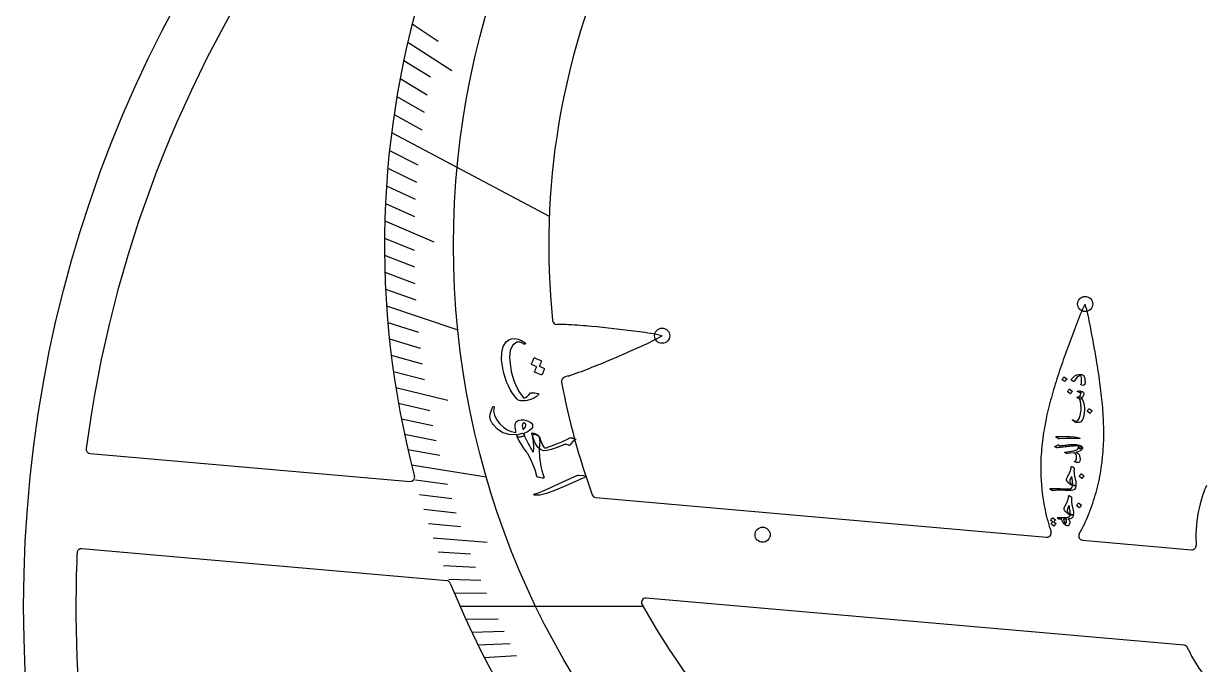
# Model space of a CAD drawing. Header units: millimetres. Extents: x -74 to 74, y -74 to 74.
# Drawn here: x -74.2 to -4.7, y -3.4 to 34.2 of the extents above; entities that cross this region are included whole.
import ezdxf

# ---------------------------------------------------------------- set-up
doc = ezdxf.new("R2010")
doc.units = ezdxf.units.MM
for name, color, linetype in [('CUT_INNER', 6, 'Continuous'), ('CUT_OUTER', 1, 'Continuous'), ('ENGRAVE', 7, 'Continuous'), ('ENGRAVE_FINE', 8, 'Continuous'), ('TEXT', 5, 'Continuous')]:
    doc.layers.add(name, color=color, linetype=linetype)

msp = doc.modelspace()

# ---------------------------------------------------------------- linework, layer by layer
at = {"layer": 'CUT_INNER'}
for points in [[(-42.234, 13.53), (-42.458, 13.459)], [(-70.346, 8.982), (-51.531, 7.335)], [(-51.267, 7.649), (-51.281, 7.7)], [(-40.61, 6.38), (-14.104, 4.061)], [(-11.991, 3.876), (-5.579, 3.315)], [(-49.375, 1.493), (-70.837, 3.37)], [(-6.024, -2.3), (-37.651, 0.467)], [(-5.77, -2.556), (-5.816, -2.451)]]:
    msp.add_lwpolyline(points, dxfattribs=at)
for centre, radius, start, end in [((-0.002, 0.001), 71.175, 118.62682, 172.52283), ((-0.001, 21.217), 53.032, 129.62634, 194.76665), ((-0.001, 21.218), 43.379, 125.39123, 185.8639), ((-1.728, 12.716), 11.302, 153.48144, 160.36407), ((-22.685, 14.546), 11.311, 9.63331, 16.51716), ((-42.904, 16.811), 0.25, 185.80078, 269.25179), ((-42.999, 1.086), 15.476, 86.38486, 89.65988), ((-43.931, -17.38), 33.964, 84.54733, 86.78015), ((-46.286, -42.202), 58.898, 83.26561, 84.56136), ((-50.537, -78.915), 95.856, 82.51361, 83.31569), ((-39.27, 4.877), 11.313, 76.92396, 83.79982), ((77.163, -17.719), 95.856, 159.07611, 159.87819), ((-95.189, 0.219), 85.214, 9.62275, 10.97302), ((-42.358, 25.697), 11.311, 293.07089, 299.95474), ((-73.142, 92.887), 85.214, 293.06025, 294.41052), ((42.442, -5.053), 58.898, 159.82811, 161.12386), ((-50.952, 39.466), 27.362, 288.5775, 291.33857), ((-56.915, 54.747), 43.766, 291.33042, 293.07165), ((18.847, 3.005), 33.964, 161.10983, 163.34265), ((-54.323, 7.139), 43.766, 7.89292, 9.63415), ((-42.382, 13.22), 0.25, 107.62321, 190.72266), ((-0.052, 21.203), 43.326, 190.67948, 199.77556), ((8.165, 6.2), 22.815, 163.33867, 166.63067), ((-38.074, 9.387), 27.362, 5.14, 7.90107), ((-30.261, 10.09), 19.517, 1.30743, 5.14009), ((2.636, 7.515), 17.131, 166.63465, 170.97787), ((-26.086, 10.188), 15.342, 356.46192, 1.29896), ((-0.413, 8.002), 14.043, 170.99084, 176.26072), ((-70.324, 9.231), 0.25, 172.44141, 195.58105), ((-70.324, 9.231), 0.25, 195.58105, 265), ((-23.837, 10.052), 13.088, 350.78617, 356.44463), ((-2.017, 8.112), 12.436, 176.28105, 182.24824), ((-51.509, 7.585), 0.25, 265, 14.94141), ((-22.764, 9.883), 12.002, 344.5452, 350.76481), ((-2.771, 8.084), 11.682, 182.25871, 191.98628), ((2.85, 3.947), 8.194, 157.39802, 165.39194), ((-40.588, 6.629), 0.25, 199.86328, 265), ((-22.34, 9.768), 11.562, 337.94302, 344.53515), ((-4.118, 7.779), 10.301, 191.88181, 199.23686), ((2.323, 4.084), 7.649, 165.38676, 180.62642), ((-21.174, 9.269), 10.295, 330.76214, 338.07981), ((-14.082, 4.31), 0.25, 265, 17.47879), ((-11.969, 4.125), 0.25, 152.52121, 265), ((-5.557, 3.564), 0.25, 265, 2.87903), ((0.737, 4.054), 6.063, 180.50357, 184.51028), ((-28.919, 1.154), 42.236, 177.31431, 178.01169), ((-70.859, 3.121), 0.25, 85, 177.36328), ((-0.006, 0), 71.171, 177.8908, 198.56781), ((-49.397, 1.244), 0.25, 21.97483, 85), ((-0.002, 21.215), 53.029, 202.01499, 239.01743), ((-37.672, 0.218), 0.25, 85, 209.00391), ((-16.056, 12.187), 24.959, 208.97266, 209.662), ((-0.002, 21.216), 43.377, 209.53175, 238.92373), ((-6.045, -2.549), 0.25, 23.20313, 85), ((0, 0), 6.311, 203.89232, 324.82982)]:
    msp.add_arc(centre, radius, start, end, dxfattribs=at)
at = {"layer": 'CUT_OUTER'}
msp.add_circle((0, 0), 74.25, dxfattribs=at)
at = {"layer": 'ENGRAVE'}
for points in [[(-52.617, 27.841), (-43.346, 22.936)], [(-52.913, 17.65), (-48.726, 16.254)], [(-51.438, 8.312), (-47.048, 7.603)], [(-48.603, 0), (-37.837, 0)]]:
    msp.add_lwpolyline(points, dxfattribs=at)
for centre, radius in [((0, 21.217), 48.979), ((-11.841, 17.763), 0.446), ((-36.709, 15.897), 0.446), ((-30.803, 4.199), 0.446)]:
    msp.add_circle(centre, radius, dxfattribs=at)
at = {"layer": 'ENGRAVE_FINE'}
for points in [[(-51.411, 34.232), (-49.874, 33.209)], [(-51.671, 33.158), (-49.073, 31.491)], [(-51.907, 32.087), (-50.331, 31.114)], [(-52.119, 31.02), (-50.525, 30.071)], [(-52.308, 29.956), (-50.696, 29.033)], [(-52.474, 28.896), (-50.845, 27.999)], [(-52.739, 26.792), (-51.077, 25.948)], [(-52.839, 25.748), (-51.161, 24.931)], [(-52.917, 24.711), (-51.224, 23.92)], [(-52.975, 23.68), (-51.267, 22.916)], [(-53.013, 22.656), (-50.136, 21.426)], [(-53.031, 21.639), (-51.294, 20.93)], [(-53.029, 20.63), (-51.279, 19.949)], [(-53.009, 19.628), (-51.246, 18.976)], [(-52.97, 18.635), (-51.195, 18.011)], [(-52.838, 16.674), (-51.04, 16.107)], [(-52.745, 15.707), (-50.937, 15.168)], [(-52.637, 14.748), (-50.818, 14.239)], [(-52.511, 13.8), (-50.684, 13.319)], [(-52.37, 12.861), (-49.302, 12.107)], [(-52.213, 11.931), (-50.368, 11.509)], [(-52.041, 11.011), (-50.188, 10.619)], [(-51.855, 10.101), (-49.994, 9.739)], [(-51.654, 9.202), (-49.787, 8.869)], [(-51.21, 7.433), (-49.332, 7.161)], [(-50.968, 6.565), (-49.085, 6.322)], [(-50.714, 5.707), (-48.826, 5.494)], [(-50.447, 4.859), (-48.555, 4.677)], [(-50.168, 4.022), (-47.003, 3.769)], [(-49.877, 3.196), (-47.98, 3.075)], [(-49.575, 2.381), (-47.675, 2.29)], [(-49.261, 1.577), (-47.361, 1.516)], [(-48.938, 0.783), (-47.036, 0.752)], [(-48.259, -0.772), (-46.357, -0.742)], [(-47.905, -1.533), (-46.004, -1.472)], [(-47.541, -2.283), (-45.642, -2.192)], [(-47.169, -3.023), (-45.271, -2.901)]]:
    msp.add_lwpolyline(points, dxfattribs=at)
at = {"layer": 'TEXT'}
for points in [[(-44.005, 12.418), (-44.038, 12.38), (-44.075, 12.344), (-44.116, 12.309), (-44.162, 12.276), (-44.213, 12.245), (-44.267, 12.216), (-44.325, 12.188), (-44.387, 12.162), (-44.514, 12.12), (-44.641, 12.089), (-44.771, 12.072), (-44.901, 12.067), (-45.021, 12.076), (-45.12, 12.099), (-45.2, 12.136), (-45.259, 12.187), (-45.397, 12.358), (-45.525, 12.544), (-45.644, 12.744), (-45.753, 12.959), (-45.852, 13.189), (-45.939, 13.433), (-46.015, 13.692), (-46.079, 13.965), (-46.153, 14.484), (-46.142, 14.92), (-46.049, 15.271), (-45.876, 15.535), (-45.728, 15.652), (-45.562, 15.718), (-45.378, 15.733), (-45.175, 15.697), (-45.131, 15.682), (-45.085, 15.664), (-45.038, 15.643), (-44.989, 15.619), (-44.94, 15.592), (-44.889, 15.563), (-44.836, 15.53), (-44.783, 15.494), (-44.767, 15.482), (-44.757, 15.468), (-44.752, 15.454), (-44.752, 15.438), (-44.755, 15.427), (-44.761, 15.417), (-44.771, 15.408), (-44.785, 15.401), (-44.798, 15.396), (-44.812, 15.396), (-44.825, 15.4), (-44.838, 15.408), (-44.89, 15.441), (-44.943, 15.47), (-44.998, 15.495), (-45.054, 15.515), (-45.106, 15.528), (-45.156, 15.532), (-45.203, 15.527), (-45.247, 15.514), (-45.49, 15.336), (-45.638, 15.039), (-45.687, 14.622), (-45.635, 14.087), (-45.578, 13.798), (-45.508, 13.525), (-45.425, 13.268), (-45.331, 13.028), (-45.225, 12.805), (-45.108, 12.597), (-44.979, 12.406), (-44.84, 12.232), (-44.749, 12.27), (-44.653, 12.334), (-44.551, 12.423), (-44.443, 12.538), (-44.431, 12.543), (-44.409, 12.547), (-44.376, 12.549), (-44.331, 12.55), (-44.327, 12.549), (-44.322, 12.549), (-44.319, 12.548), (-44.317, 12.549), (-44.255, 12.545), (-44.186, 12.537), (-44.108, 12.523), (-44.022, 12.503), (-43.995, 12.493), (-43.983, 12.475), (-43.986, 12.45), (-44.005, 12.418)], [(-43.661, 13.989), (-43.654, 13.984), (-43.649, 13.977), (-43.646, 13.967), (-43.646, 13.955), (-43.655, 13.908), (-43.667, 13.862), (-43.68, 13.818), (-43.696, 13.774), (-43.713, 13.732), (-43.733, 13.689), (-43.756, 13.647), (-43.78, 13.606), (-43.789, 13.597), (-43.798, 13.592), (-43.809, 13.591), (-43.821, 13.594), (-44.208, 13.75), (-44.214, 13.755), (-44.215, 13.764), (-44.212, 13.776), (-44.206, 13.792), (-44.199, 13.803), (-44.19, 13.821), (-44.179, 13.846), (-44.165, 13.877), (-44.15, 13.916), (-44.131, 13.962), (-44.11, 14.015), (-44.087, 14.075), (-44.386, 14.204), (-44.396, 14.21), (-44.399, 14.22), (-44.397, 14.233), (-44.389, 14.25), (-44.382, 14.264), (-44.371, 14.286), (-44.357, 14.316), (-44.339, 14.355), (-44.318, 14.402), (-44.293, 14.458), (-44.266, 14.523), (-44.234, 14.597), (-44.228, 14.605), (-44.222, 14.61), (-44.215, 14.61), (-44.207, 14.606), (-43.837, 14.437), (-43.83, 14.432), (-43.825, 14.425), (-43.822, 14.415), (-43.822, 14.403), (-43.828, 14.363), (-43.837, 14.325), (-43.848, 14.287), (-43.861, 14.25), (-43.877, 14.213), (-43.893, 14.178), (-43.911, 14.143), (-43.931, 14.11)], [(-13.182, 13.313), (-13.185, 13.316), (-13.186, 13.32), (-13.186, 13.325), (-13.185, 13.33), (-13.165, 13.369), (-13.142, 13.405), (-13.116, 13.438), (-13.086, 13.469), (-13.081, 13.472), (-13.077, 13.473), (-13.073, 13.472), (-13.069, 13.47), (-12.921, 13.359), (-12.918, 13.355), (-12.917, 13.351), (-12.919, 13.345), (-12.925, 13.339), (-12.93, 13.333), (-12.936, 13.325), (-12.946, 13.313), (-12.957, 13.298), (-12.972, 13.28), (-12.988, 13.258), (-13.007, 13.232), (-13.028, 13.203), (-13.031, 13.199), (-13.035, 13.197), (-13.038, 13.197), (-13.041, 13.2)], [(-12.521, 13.216), (-12.544, 13.226), (-12.566, 13.236), (-12.585, 13.246), (-12.601, 13.255), (-12.615, 13.264), (-12.627, 13.273), (-12.637, 13.28), (-12.645, 13.287), (-12.652, 13.298), (-12.655, 13.309), (-12.652, 13.322), (-12.645, 13.335), (-12.553, 13.45), (-12.45, 13.535), (-12.336, 13.592), (-12.211, 13.619), (-12.176, 13.621), (-12.142, 13.621), (-12.109, 13.62), (-12.077, 13.617), (-12.046, 13.613), (-12.016, 13.606), (-11.988, 13.597), (-11.961, 13.586), (-11.947, 13.578), (-11.935, 13.567), (-11.924, 13.554), (-11.915, 13.539), (-11.896, 13.488), (-11.879, 13.435), (-11.867, 13.381), (-11.857, 13.326), (-11.851, 13.27), (-11.848, 13.213), (-11.848, 13.156), (-11.85, 13.097), (-11.868, 13.029), (-11.911, 12.991), (-11.978, 12.981), (-12.07, 13.001), (-12.08, 13.005), (-12.088, 13.011), (-12.093, 13.019), (-12.095, 13.027), (-12.094, 13.035), (-12.09, 13.042), (-12.085, 13.05), (-12.078, 13.057), (-12.062, 13.081), (-12.052, 13.114), (-12.046, 13.158), (-12.046, 13.21), (-12.053, 13.325), (-12.063, 13.418), (-12.077, 13.492), (-12.095, 13.544), (-12.098, 13.547), (-12.103, 13.549), (-12.111, 13.55), (-12.12, 13.55), (-12.22, 13.524), (-12.312, 13.464), (-12.396, 13.37), (-12.47, 13.243), (-12.481, 13.226), (-12.493, 13.216), (-12.506, 13.213), (-12.521, 13.216)], [(-12.863, 12.599), (-12.865, 12.602), (-12.867, 12.605), (-12.867, 12.61), (-12.866, 12.616), (-12.846, 12.654), (-12.823, 12.69), (-12.796, 12.723), (-12.766, 12.754), (-12.762, 12.757), (-12.758, 12.758), (-12.754, 12.757), (-12.75, 12.755), (-12.602, 12.644), (-12.598, 12.64), (-12.598, 12.636), (-12.6, 12.63), (-12.606, 12.624), (-12.61, 12.618), (-12.617, 12.61), (-12.627, 12.598), (-12.638, 12.583), (-12.652, 12.565), (-12.669, 12.543), (-12.688, 12.517), (-12.709, 12.488), (-12.712, 12.484), (-12.716, 12.482), (-12.719, 12.482), (-12.722, 12.485)], [(-12.049, 12.204), (-12.072, 12.183), (-12.1, 12.174), (-12.132, 12.176), (-12.168, 12.189), (-12.2, 12.214), (-12.219, 12.236), (-12.225, 12.255), (-12.217, 12.27), (-12.159, 12.343), (-12.117, 12.417), (-12.089, 12.493), (-12.077, 12.569), (-12.077, 12.572), (-12.079, 12.574), (-12.081, 12.576), (-12.085, 12.576), (-12.092, 12.575), (-12.102, 12.57), (-12.117, 12.562), (-12.135, 12.55), (-12.14, 12.547), (-12.146, 12.546), (-12.151, 12.546), (-12.156, 12.547), (-12.293, 12.609), (-12.299, 12.612), (-12.302, 12.615), (-12.304, 12.619), (-12.305, 12.623), (-12.304, 12.626), (-12.302, 12.63), (-12.298, 12.632), (-12.293, 12.634), (-12.246, 12.645), (-12.199, 12.651), (-12.153, 12.65), (-12.108, 12.643), (-12.052, 12.628), (-12.008, 12.61), (-11.974, 12.59), (-11.951, 12.567), (-11.938, 12.55), (-11.93, 12.534), (-11.924, 12.52), (-11.923, 12.508), (-11.927, 12.439), (-11.95, 12.365), (-11.99, 12.287), (-12.049, 12.204)], [(-12.208, 12.28), (-12.207, 12.282), (-12.206, 12.284), (-12.205, 12.285), (-12.203, 12.287), (-12.202, 12.288), (-12.201, 12.29), (-12.199, 12.292), (-12.197, 12.293), (-12.176, 12.308), (-12.147, 12.313), (-12.111, 12.306), (-12.068, 12.289), (-12.043, 12.274), (-12.027, 12.259), (-12.021, 12.246), (-12.026, 12.233), (-12.029, 12.226), (-12.031, 12.221), (-12.031, 12.216), (-12.029, 12.213), (-11.952, 12.036), (-11.904, 11.828), (-11.887, 11.59), (-11.9, 11.321), (-11.937, 11.107), (-12.001, 10.947), (-12.091, 10.844), (-12.207, 10.796), (-12.261, 10.792), (-12.313, 10.795), (-12.365, 10.804), (-12.417, 10.821), (-12.462, 10.841), (-12.503, 10.865), (-12.539, 10.893), (-12.572, 10.924), (-12.576, 10.929), (-12.578, 10.935), (-12.579, 10.941), (-12.578, 10.947), (-12.575, 10.953), (-12.571, 10.957), (-12.567, 10.96), (-12.562, 10.962), (-12.557, 10.963), (-12.552, 10.962), (-12.545, 10.959), (-12.538, 10.954), (-12.497, 10.92), (-12.456, 10.897), (-12.415, 10.884), (-12.374, 10.881), (-12.268, 10.921), (-12.185, 11.029), (-12.125, 11.204), (-12.088, 11.446), (-12.083, 11.513), (-12.081, 11.58), (-12.08, 11.647), (-12.081, 11.714), (-12.085, 11.781), (-12.091, 11.847), (-12.098, 11.912), (-12.108, 11.977), (-12.12, 12.04), (-12.133, 12.091), (-12.148, 12.132), (-12.162, 12.162), (-12.171, 12.174), (-12.181, 12.184), (-12.194, 12.195), (-12.209, 12.204), (-12.225, 12.213), (-12.243, 12.223), (-12.263, 12.232), (-12.284, 12.241), (-12.291, 12.244), (-12.296, 12.249), (-12.3, 12.256), (-12.303, 12.263), (-12.304, 12.272), (-12.303, 12.279), (-12.3, 12.286), (-12.294, 12.292), (-12.287, 12.296), (-12.278, 12.299), (-12.268, 12.299), (-12.257, 12.297)], [(-45.313, 10.068), (-45.714, 10.085), (-46.071, 10.194), (-46.385, 10.395), (-46.655, 10.688), (-46.685, 10.731), (-46.713, 10.774), (-46.739, 10.817), (-46.762, 10.859), (-46.783, 10.902), (-46.802, 10.943), (-46.817, 10.985), (-46.83, 11.025), (-46.838, 11.131), (-46.816, 11.278), (-46.764, 11.466), (-46.68, 11.695), (-46.666, 11.72), (-46.651, 11.736), (-46.635, 11.744), (-46.618, 11.742), (-46.603, 11.733), (-46.594, 11.72), (-46.592, 11.701), (-46.595, 11.677), (-46.617, 11.454), (-46.567, 11.218), (-46.444, 10.971), (-46.249, 10.715), (-46.043, 10.518), (-45.82, 10.369), (-45.579, 10.268), (-45.32, 10.213), (-45.312, 10.216), (-45.306, 10.22), (-45.303, 10.226), (-45.301, 10.233), (-45.33, 10.394), (-45.344, 10.534), (-45.343, 10.652), (-45.327, 10.749), (-45.286, 10.83), (-45.218, 10.891), (-45.123, 10.931), (-45, 10.951), (-44.983, 10.952), (-44.966, 10.952), (-44.948, 10.952), (-44.931, 10.952), (-44.912, 10.951), (-44.892, 10.95), (-44.872, 10.948), (-44.85, 10.946), (-44.708, 10.922), (-44.585, 10.882), (-44.482, 10.826), (-44.398, 10.754), (-44.342, 10.673), (-44.323, 10.591), (-44.341, 10.508), (-44.396, 10.423), (-44.48, 10.341), (-44.584, 10.268), (-44.706, 10.205), (-44.849, 10.153), (-44.846, 10.144), (-44.844, 10.135), (-44.841, 10.127), (-44.838, 10.119), (-44.835, 10.111), (-44.832, 10.103), (-44.83, 10.095), (-44.827, 10.085), (-44.826, 10.053), (-44.84, 10.024), (-44.868, 9.999), (-44.911, 9.977), (-44.96, 9.96), (-45.011, 9.948), (-45.063, 9.942), (-45.118, 9.94), (-45.167, 9.943), (-45.204, 9.951), (-45.228, 9.965), (-45.24, 9.983), (-45.261, 10.071), (-45.27, 10.069), (-45.281, 10.068), (-45.296, 10.068), (-45.313, 10.068)], [(-11.704, 11.45), (-11.706, 11.452), (-11.708, 11.456), (-11.708, 11.461), (-11.707, 11.466), (-11.687, 11.505), (-11.664, 11.541), (-11.637, 11.574), (-11.607, 11.605), (-11.603, 11.608), (-11.599, 11.609), (-11.595, 11.608), (-11.591, 11.606), (-11.443, 11.495), (-11.439, 11.491), (-11.439, 11.486), (-11.441, 11.481), (-11.447, 11.475), (-11.451, 11.469), (-11.458, 11.461), (-11.467, 11.449), (-11.479, 11.434), (-11.493, 11.416), (-11.51, 11.394), (-11.528, 11.368), (-11.55, 11.338), (-11.553, 11.335), (-11.556, 11.333), (-11.56, 11.333), (-11.562, 11.335)], [(-44.859, 10.412), (-44.787, 10.48), (-44.741, 10.547), (-44.72, 10.612), (-44.725, 10.676), (-44.743, 10.711), (-44.766, 10.74), (-44.794, 10.764), (-44.827, 10.783), (-44.843, 10.787), (-44.858, 10.785), (-44.874, 10.775), (-44.888, 10.759), (-44.919, 10.702), (-44.931, 10.627), (-44.924, 10.534), (-44.9, 10.422), (-44.895, 10.411), (-44.886, 10.406), (-44.874, 10.406), (-44.859, 10.412)], [(-43.914, 9.518), (-43.927, 9.4), (-43.934, 9.277), (-43.937, 9.152), (-43.934, 9.022), (-43.927, 8.889), (-43.916, 8.754), (-43.901, 8.616), (-43.881, 8.475), (-43.836, 8.205), (-43.783, 7.97), (-43.725, 7.768), (-43.661, 7.6), (-43.656, 7.582), (-43.656, 7.566), (-43.661, 7.551), (-43.672, 7.538), (-43.686, 7.529), (-43.702, 7.523), (-43.72, 7.521), (-43.74, 7.522), (-44.018, 7.583), (-44.041, 7.59), (-44.059, 7.604), (-44.071, 7.623), (-44.077, 7.648), (-44.18, 8.01), (-44.304, 8.349), (-44.449, 8.665), (-44.615, 8.96), (-44.624, 8.977), (-44.642, 9.004), (-44.668, 9.043), (-44.702, 9.093), (-44.744, 9.155), (-44.795, 9.228), (-44.853, 9.312), (-44.919, 9.408), (-45.044, 9.595), (-45.139, 9.755), (-45.205, 9.886), (-45.241, 9.988), (-45.238, 10.017), (-45.215, 10.048), (-45.172, 10.082), (-45.109, 10.118), (-45.003, 10.156), (-44.921, 10.163), (-44.864, 10.139), (-44.832, 10.084), (-44.8, 9.996), (-44.745, 9.874), (-44.666, 9.717), (-44.564, 9.526), (-44.511, 9.43), (-44.465, 9.346), (-44.425, 9.274), (-44.391, 9.214), (-44.364, 9.167), (-44.344, 9.132), (-44.331, 9.109), (-44.324, 9.099), (-44.32, 9.095), (-44.318, 9.092), (-44.315, 9.089), (-44.313, 9.087), (-44.312, 9.085), (-44.31, 9.083), (-44.309, 9.081), (-44.308, 9.079), (-44.298, 9.067), (-44.29, 9.063), (-44.284, 9.068), (-44.28, 9.082), (-44.27, 9.139), (-44.263, 9.199), (-44.259, 9.261), (-44.257, 9.326), (-44.257, 9.392), (-44.26, 9.462), (-44.265, 9.533), (-44.271, 9.607), (-44.279, 9.68), (-44.288, 9.751), (-44.299, 9.82), (-44.31, 9.889), (-44.324, 9.956), (-44.339, 10.02), (-44.355, 10.081), (-44.374, 10.14), (-44.376, 10.156), (-44.373, 10.168), (-44.364, 10.176), (-44.35, 10.18), (-44.324, 10.178), (-44.297, 10.175), (-44.271, 10.17), (-44.245, 10.163), (-44.218, 10.155), (-44.191, 10.145), (-44.163, 10.135), (-44.134, 10.124), (-44.078, 10.097), (-44.032, 10.068), (-43.997, 10.036), (-43.973, 10.002), (-43.935, 9.909), (-43.913, 9.797), (-43.906, 9.667), (-43.914, 9.518)], [(-43.511, 9.316), (-43.385, 9.361), (-43.252, 9.41), (-43.112, 9.463), (-42.967, 9.519), (-42.814, 9.58), (-42.655, 9.645), (-42.488, 9.714), (-42.313, 9.788), (-42.142, 9.889), (-42.118, 9.896), (-42.095, 9.9), (-42.071, 9.9), (-42.048, 9.896), (-42.035, 9.894), (-42.019, 9.889), (-41.999, 9.884), (-41.975, 9.877), (-41.946, 9.869), (-41.913, 9.86), (-41.876, 9.85), (-41.834, 9.839), (-41.82, 9.835), (-41.809, 9.829), (-41.801, 9.82), (-41.796, 9.808), (-41.796, 9.798), (-41.8, 9.787), (-41.81, 9.778), (-41.824, 9.768), (-41.905, 9.715), (-41.979, 9.65), (-42.048, 9.574), (-42.11, 9.487), (-42.128, 9.464), (-42.148, 9.451), (-42.172, 9.449), (-42.199, 9.457), (-42.354, 9.512), (-42.372, 9.514), (-42.395, 9.513), (-42.421, 9.508), (-42.452, 9.498), (-42.88, 9.328), (-43.228, 9.211), (-43.498, 9.147), (-43.69, 9.138), (-43.865, 9.2), (-44.024, 9.347), (-44.168, 9.581), (-44.294, 9.9), (-44.318, 10.025), (-44.295, 10.095), (-44.224, 10.111), (-44.107, 10.073), (-44.09, 10.065), (-44.074, 10.058), (-44.059, 10.05), (-44.044, 10.043), (-44.029, 10.037), (-44.014, 10.03), (-44, 10.024), (-43.986, 10.017), (-43.959, 10), (-43.937, 9.977), (-43.919, 9.948), (-43.907, 9.913), (-43.86, 9.754), (-43.812, 9.615), (-43.763, 9.497), (-43.713, 9.4), (-43.675, 9.348), (-43.629, 9.316), (-43.574, 9.306), (-43.511, 9.316)], [(-13.532, 9.91), (-13.568, 9.933), (-13.58, 9.95), (-13.568, 9.961), (-13.531, 9.966), (-13.023, 9.969), (-12.71, 9.97), (-12.463, 9.955), (-12.279, 9.923), (-12.159, 9.875), (-12.15, 9.867), (-12.145, 9.861), (-12.145, 9.855), (-12.149, 9.851), (-12.155, 9.848), (-12.163, 9.846), (-12.173, 9.845), (-12.185, 9.846), (-12.274, 9.854), (-12.369, 9.858), (-12.47, 9.858), (-12.576, 9.855), (-12.604, 9.855), (-12.679, 9.854), (-12.801, 9.851), (-12.971, 9.846), (-13.348, 9.834), (-13.368, 9.834), (-13.386, 9.837), (-13.402, 9.841), (-13.417, 9.848)], [(-13.6, 9.351), (-13.609, 9.356), (-13.616, 9.362), (-13.619, 9.368), (-13.62, 9.376), (-13.618, 9.383), (-13.614, 9.389), (-13.608, 9.393), (-13.6, 9.397), (-13.556, 9.412), (-13.517, 9.43), (-13.483, 9.453), (-13.453, 9.48), (-13.441, 9.488), (-13.427, 9.491), (-13.413, 9.488), (-13.397, 9.479), (-13.39, 9.473), (-13.382, 9.467), (-13.374, 9.461), (-13.366, 9.454), (-13.359, 9.448), (-13.351, 9.442), (-13.343, 9.436), (-13.335, 9.43), (-13.315, 9.429), (-13.259, 9.434), (-13.166, 9.444), (-13.036, 9.46), (-12.965, 9.469), (-12.898, 9.476), (-12.835, 9.483), (-12.777, 9.489), (-12.723, 9.494), (-12.674, 9.498), (-12.63, 9.5), (-12.59, 9.502), (-12.553, 9.502), (-12.516, 9.502), (-12.478, 9.501), (-12.441, 9.499), (-12.404, 9.496), (-12.366, 9.493), (-12.329, 9.489), (-12.291, 9.484), (-12.165, 9.459), (-12.074, 9.422), (-12.018, 9.374), (-11.997, 9.315), (-11.998, 9.287), (-12.008, 9.265), (-12.026, 9.25), (-12.053, 9.241), (-12.083, 9.238), (-12.114, 9.24), (-12.144, 9.247), (-12.174, 9.26), (-12.201, 9.275), (-12.219, 9.292), (-12.228, 9.309), (-12.228, 9.327), (-12.226, 9.341), (-12.224, 9.353), (-12.222, 9.364), (-12.221, 9.373), (-12.22, 9.381), (-12.22, 9.388), (-12.22, 9.394), (-12.222, 9.399), (-12.251, 9.411), (-12.298, 9.418), (-12.361, 9.421), (-12.44, 9.418), (-12.487, 9.415), (-12.541, 9.411), (-12.603, 9.405), (-12.671, 9.399), (-12.746, 9.391), (-12.829, 9.383), (-12.918, 9.373), (-13.015, 9.363), (-13.11, 9.352), (-13.194, 9.343), (-13.265, 9.335), (-13.326, 9.328), (-13.374, 9.322), (-13.412, 9.317), (-13.437, 9.313), (-13.451, 9.312), (-13.47, 9.31), (-13.489, 9.312), (-13.51, 9.317), (-13.531, 9.325), (-13.542, 9.33), (-13.552, 9.334), (-13.561, 9.338), (-13.57, 9.342), (-13.578, 9.345), (-13.586, 9.347), (-13.593, 9.35), (-13.6, 9.351)], [(-11.995, 9.313), (-12.001, 9.271), (-12.011, 9.236), (-12.026, 9.206), (-12.046, 9.182), (-12.101, 9.14), (-12.175, 9.102), (-12.268, 9.068), (-12.38, 9.039), (-12.313, 9.007), (-12.261, 8.976), (-12.223, 8.946), (-12.199, 8.918), (-12.164, 8.834), (-12.144, 8.739), (-12.141, 8.632), (-12.154, 8.515), (-12.165, 8.483), (-12.185, 8.459), (-12.214, 8.444), (-12.252, 8.437), (-12.296, 8.438), (-12.343, 8.446), (-12.392, 8.462), (-12.445, 8.485), (-12.452, 8.489), (-12.457, 8.494), (-12.46, 8.5), (-12.461, 8.507), (-12.46, 8.515), (-12.457, 8.522), (-12.451, 8.527), (-12.443, 8.53), (-12.394, 8.558), (-12.36, 8.602), (-12.342, 8.664), (-12.339, 8.743), (-12.355, 8.854), (-12.386, 8.938), (-12.433, 8.994), (-12.495, 9.022), (-12.906, 8.973), (-12.925, 8.972), (-12.942, 8.973), (-12.956, 8.977), (-12.968, 8.983), (-13.026, 9.023), (-13.034, 9.029), (-13.04, 9.034), (-13.043, 9.039), (-13.043, 9.043), (-13.04, 9.049), (-13.032, 9.053), (-13.02, 9.057), (-13.005, 9.059), (-12.9, 9.07), (-12.803, 9.082), (-12.714, 9.095), (-12.634, 9.108), (-12.562, 9.122), (-12.498, 9.136), (-12.442, 9.149), (-12.394, 9.163), (-12.331, 9.191), (-12.283, 9.227), (-12.248, 9.274), (-12.228, 9.329), (-12.221, 9.345), (-12.208, 9.356), (-12.188, 9.364), (-12.162, 9.369), (-12.148, 9.37), (-12.135, 9.37), (-12.121, 9.369), (-12.107, 9.368), (-12.093, 9.367), (-12.079, 9.364), (-12.065, 9.36), (-12.051, 9.355), (-12.026, 9.344), (-12.008, 9.334), (-11.998, 9.323), (-11.995, 9.313)], [(-41.32, 7.67), (-41.225, 7.657), (-41.185, 7.634), (-41.202, 7.601), (-41.274, 7.559), (-42.327, 7.1), (-42.973, 6.818), (-43.501, 6.626), (-43.91, 6.527), (-44.202, 6.52), (-44.228, 6.528), (-44.244, 6.537), (-44.25, 6.548), (-44.245, 6.561), (-44.234, 6.573), (-44.219, 6.585), (-44.2, 6.595), (-44.175, 6.604), (-43.983, 6.668), (-43.782, 6.744), (-43.573, 6.833), (-43.355, 6.934), (-43.297, 6.96), (-43.143, 7.03), (-42.891, 7.145), (-42.542, 7.303), (-41.769, 7.66), (-41.727, 7.676), (-41.687, 7.687), (-41.649, 7.692), (-41.612, 7.692)], [(-12.798, 7.746), (-12.787, 7.766), (-12.776, 7.788), (-12.765, 7.811), (-12.754, 7.835), (-12.743, 7.861), (-12.732, 7.888), (-12.721, 7.916), (-12.71, 7.946), (-12.7, 7.976), (-12.691, 8.006), (-12.683, 8.036), (-12.675, 8.065), (-12.669, 8.094), (-12.664, 8.124), (-12.66, 8.153), (-12.658, 8.182), (-12.657, 8.191), (-12.655, 8.198), (-12.651, 8.204), (-12.647, 8.21), (-12.642, 8.213), (-12.636, 8.215), (-12.627, 8.213), (-12.618, 8.209), (-12.6, 8.199), (-12.583, 8.189), (-12.568, 8.18), (-12.553, 8.172), (-12.54, 8.164), (-12.528, 8.157), (-12.518, 8.15), (-12.51, 8.144), (-12.496, 8.133), (-12.487, 8.122), (-12.482, 8.113), (-12.48, 8.104), (-12.485, 8.076), (-12.489, 8.047), (-12.492, 8.017), (-12.495, 7.986), (-12.496, 7.954), (-12.496, 7.921), (-12.494, 7.887), (-12.492, 7.852), (-12.489, 7.817), (-12.485, 7.783), (-12.481, 7.75), (-12.477, 7.718), (-12.472, 7.687), (-12.466, 7.657), (-12.46, 7.628), (-12.454, 7.599), (-12.421, 7.456), (-12.397, 7.342), (-12.383, 7.258), (-12.378, 7.205), (-12.379, 7.167), (-12.382, 7.131), (-12.386, 7.096), (-12.391, 7.063), (-12.479, 7.069), (-12.545, 7.075), (-12.589, 7.081), (-12.611, 7.088), (-12.637, 7.105), (-12.662, 7.123), (-12.688, 7.141), (-12.712, 7.159), (-12.736, 7.178), (-12.76, 7.198), (-12.783, 7.218), (-12.805, 7.238), (-12.866, 7.301), (-12.907, 7.356), (-12.93, 7.404), (-12.934, 7.444), (-12.93, 7.465), (-12.922, 7.491), (-12.91, 7.522), (-12.895, 7.557), (-12.877, 7.598), (-12.854, 7.642), (-12.828, 7.692), (-12.798, 7.746)], [(-12.174, 7.619), (-12.176, 7.621), (-12.178, 7.625), (-12.178, 7.63), (-12.177, 7.635), (-12.157, 7.674), (-12.134, 7.71), (-12.107, 7.743), (-12.077, 7.774), (-12.073, 7.777), (-12.069, 7.778), (-12.065, 7.777), (-12.061, 7.775), (-11.913, 7.664), (-11.909, 7.66), (-11.909, 7.656), (-11.911, 7.65), (-11.917, 7.644), (-11.921, 7.638), (-11.928, 7.63), (-11.938, 7.618), (-11.949, 7.603), (-11.963, 7.585), (-11.98, 7.563), (-11.999, 7.537), (-12.02, 7.508), (-12.023, 7.504), (-12.027, 7.502), (-12.03, 7.502), (-12.033, 7.505)], [(-13.901, 6.88), (-13.907, 6.884), (-13.91, 6.888), (-13.912, 6.892), (-13.912, 6.895), (-13.909, 6.9), (-13.9, 6.903), (-13.886, 6.906), (-13.867, 6.908), (-13.712, 6.911), (-13.569, 6.913), (-13.437, 6.912), (-13.317, 6.909), (-13.215, 6.905), (-13.123, 6.902), (-13.042, 6.899), (-12.972, 6.897), (-12.912, 6.895), (-12.863, 6.893), (-12.824, 6.892), (-12.796, 6.891), (-12.711, 6.902), (-12.646, 6.937), (-12.601, 6.996), (-12.576, 7.079), (-12.568, 7.102), (-12.552, 7.116), (-12.529, 7.12), (-12.498, 7.116), (-12.45, 7.102), (-12.416, 7.088), (-12.397, 7.075), (-12.391, 7.063), (-12.417, 6.945), (-12.472, 6.861), (-12.555, 6.812), (-12.667, 6.796), (-12.72, 6.797), (-12.773, 6.798), (-12.826, 6.8), (-12.879, 6.801), (-12.933, 6.804), (-12.986, 6.806), (-13.04, 6.808), (-13.093, 6.811), (-13.196, 6.816), (-13.288, 6.819), (-13.37, 6.819), (-13.443, 6.817), (-13.512, 6.812), (-13.586, 6.807), (-13.665, 6.801), (-13.748, 6.793), (-13.764, 6.793), (-13.777, 6.795), (-13.789, 6.798), (-13.8, 6.804)], [(-12.645, 7.6), (-12.682, 7.539), (-12.711, 7.479), (-12.731, 7.419), (-12.742, 7.359), (-12.742, 7.328), (-12.735, 7.298), (-12.723, 7.268), (-12.703, 7.237), (-12.679, 7.21), (-12.65, 7.184), (-12.615, 7.162), (-12.575, 7.141), (-12.571, 7.199), (-12.575, 7.28), (-12.586, 7.382), (-12.605, 7.507), (-12.62, 7.597), (-12.622, 7.602), (-12.623, 7.606), (-12.625, 7.609), (-12.627, 7.611), (-12.63, 7.612), (-12.634, 7.61), (-12.639, 7.606), (-12.645, 7.6)], [(-12.948, 6.026), (-12.937, 6.047), (-12.926, 6.069), (-12.915, 6.091), (-12.904, 6.116), (-12.893, 6.141), (-12.882, 6.168), (-12.871, 6.197), (-12.86, 6.226), (-12.851, 6.256), (-12.842, 6.286), (-12.834, 6.316), (-12.826, 6.346), (-12.819, 6.375), (-12.814, 6.404), (-12.811, 6.433), (-12.809, 6.462), (-12.807, 6.471), (-12.805, 6.479), (-12.802, 6.485), (-12.798, 6.49), (-12.793, 6.494), (-12.786, 6.495), (-12.778, 6.494), (-12.769, 6.49), (-12.751, 6.479), (-12.734, 6.47), (-12.718, 6.46), (-12.704, 6.452), (-12.691, 6.444), (-12.679, 6.437), (-12.669, 6.431), (-12.66, 6.424), (-12.647, 6.413), (-12.637, 6.403), (-12.632, 6.393), (-12.631, 6.385), (-12.636, 6.356), (-12.64, 6.327), (-12.643, 6.297), (-12.645, 6.266), (-12.646, 6.234), (-12.646, 6.201), (-12.645, 6.167), (-12.642, 6.132), (-12.639, 6.097), (-12.635, 6.063), (-12.631, 6.03), (-12.627, 5.998), (-12.622, 5.967), (-12.617, 5.937), (-12.611, 5.908), (-12.604, 5.88), (-12.571, 5.736), (-12.547, 5.622), (-12.533, 5.539), (-12.529, 5.485), (-12.53, 5.448), (-12.532, 5.412), (-12.536, 5.377), (-12.541, 5.343), (-12.629, 5.349), (-12.695, 5.355), (-12.739, 5.362), (-12.761, 5.369), (-12.787, 5.386), (-12.813, 5.403), (-12.838, 5.421), (-12.863, 5.44), (-12.887, 5.459), (-12.91, 5.478), (-12.933, 5.498), (-12.955, 5.519), (-13.016, 5.581), (-13.058, 5.636), (-13.081, 5.684), (-13.085, 5.725), (-13.08, 5.746), (-13.072, 5.772), (-13.061, 5.802), (-13.046, 5.838), (-13.027, 5.878), (-13.005, 5.923), (-12.978, 5.972), (-12.948, 6.026)], [(-12.795, 5.88), (-12.832, 5.82), (-12.861, 5.759), (-12.881, 5.699), (-12.893, 5.64), (-12.893, 5.609), (-12.886, 5.578), (-12.873, 5.548), (-12.854, 5.518), (-12.83, 5.49), (-12.8, 5.465), (-12.765, 5.442), (-12.725, 5.422), (-12.722, 5.48), (-12.726, 5.56), (-12.737, 5.663), (-12.755, 5.787), (-12.77, 5.878), (-12.772, 5.883), (-12.774, 5.886), (-12.776, 5.889), (-12.777, 5.891), (-12.781, 5.892), (-12.785, 5.891), (-12.79, 5.887), (-12.795, 5.88)], [(-12.325, 5.899), (-12.327, 5.902), (-12.328, 5.906), (-12.328, 5.91), (-12.327, 5.916), (-12.307, 5.955), (-12.284, 5.99), (-12.258, 6.024), (-12.228, 6.055), (-12.223, 6.057), (-12.219, 6.059), (-12.215, 6.058), (-12.211, 6.055), (-12.063, 5.945), (-12.06, 5.941), (-12.059, 5.936), (-12.062, 5.931), (-12.067, 5.924), (-12.072, 5.919), (-12.079, 5.91), (-12.088, 5.899), (-12.1, 5.884), (-12.114, 5.865), (-12.13, 5.843), (-12.149, 5.817), (-12.17, 5.788), (-12.174, 5.784), (-12.177, 5.782), (-12.18, 5.783), (-12.183, 5.785)], [(-13.85, 5.037), (-13.853, 5.039), (-13.854, 5.043), (-13.854, 5.048), (-13.853, 5.053), (-13.844, 5.073), (-13.834, 5.092), (-13.823, 5.11), (-13.811, 5.128), (-13.799, 5.144), (-13.786, 5.161), (-13.771, 5.177), (-13.756, 5.192), (-13.751, 5.195), (-13.747, 5.196), (-13.742, 5.195), (-13.737, 5.193), (-13.589, 5.08), (-13.587, 5.077), (-13.588, 5.073), (-13.59, 5.068), (-13.595, 5.062), (-13.599, 5.058), (-13.605, 5.051), (-13.613, 5.041), (-13.622, 5.029), (-13.633, 5.014), (-13.646, 4.996), (-13.661, 4.975), (-13.677, 4.951), (-13.563, 4.862), (-13.559, 4.858), (-13.559, 4.853), (-13.561, 4.848), (-13.567, 4.842), (-13.571, 4.836), (-13.578, 4.828), (-13.588, 4.816), (-13.599, 4.801), (-13.613, 4.782), (-13.63, 4.761), (-13.649, 4.735), (-13.67, 4.705), (-13.673, 4.702), (-13.676, 4.701), (-13.679, 4.702), (-13.682, 4.704), (-13.824, 4.819), (-13.826, 4.821), (-13.827, 4.825), (-13.828, 4.83), (-13.826, 4.835), (-13.819, 4.852), (-13.811, 4.868), (-13.803, 4.884), (-13.793, 4.899), (-13.783, 4.913), (-13.771, 4.927), (-13.76, 4.94), (-13.748, 4.953)], [(-13.467, 5.169), (-13.479, 5.182), (-13.48, 5.192), (-13.47, 5.198), (-13.448, 5.201), (-13.435, 5.201), (-13.417, 5.202), (-13.395, 5.202), (-13.367, 5.204), (-13.334, 5.205), (-13.295, 5.207), (-13.252, 5.209), (-13.202, 5.21), (-13.154, 5.212), (-13.111, 5.213), (-13.072, 5.215), (-13.039, 5.216), (-13.011, 5.216), (-12.988, 5.217), (-12.971, 5.218), (-12.959, 5.218), (-12.883, 5.222), (-12.823, 5.232), (-12.78, 5.248), (-12.753, 5.271), (-12.742, 5.287), (-12.734, 5.307), (-12.729, 5.331), (-12.726, 5.359), (-12.722, 5.376), (-12.713, 5.388), (-12.699, 5.396), (-12.68, 5.399), (-12.656, 5.399), (-12.634, 5.396), (-12.611, 5.391), (-12.588, 5.383), (-12.568, 5.373), (-12.554, 5.364), (-12.545, 5.354), (-12.541, 5.343), (-12.546, 5.289), (-12.56, 5.244), (-12.583, 5.207), (-12.614, 5.177), (-12.658, 5.154), (-12.714, 5.137), (-12.784, 5.126), (-12.866, 5.121), (-12.819, 5.087), (-12.783, 5.054), (-12.757, 5.022), (-12.742, 4.989), (-12.738, 4.964), (-12.738, 4.935), (-12.743, 4.901), (-12.751, 4.864), (-12.764, 4.824), (-12.777, 4.792), (-12.792, 4.766), (-12.807, 4.746), (-12.825, 4.731), (-12.844, 4.721), (-12.863, 4.718), (-12.882, 4.72), (-12.906, 4.726), (-12.931, 4.737), (-12.96, 4.751), (-12.99, 4.768), (-13.02, 4.788), (-13.044, 4.804), (-13.062, 4.818), (-13.074, 4.83), (-13.12, 4.891), (-13.162, 4.958), (-13.201, 5.029), (-13.236, 5.105), (-13.276, 5.106), (-13.31, 5.107), (-13.339, 5.109), (-13.363, 5.11), (-13.382, 5.113), (-13.399, 5.118), (-13.414, 5.125), (-13.427, 5.134)], [(-13.11, 5.109), (-13.09, 5.032), (-13.064, 4.966), (-13.031, 4.91), (-12.992, 4.866), (-12.986, 4.863), (-12.981, 4.862), (-12.976, 4.865), (-12.971, 4.87), (-12.96, 4.891), (-12.95, 4.914), (-12.943, 4.938), (-12.938, 4.965), (-12.935, 4.994), (-12.934, 5.024), (-12.936, 5.057), (-12.939, 5.092), (-12.94, 5.097), (-12.943, 5.103), (-12.946, 5.109), (-12.951, 5.116), (-12.968, 5.116), (-12.986, 5.116), (-13.005, 5.115), (-13.024, 5.115), (-13.044, 5.114), (-13.065, 5.112), (-13.087, 5.111), (-13.11, 5.109)]]:
    msp.add_lwpolyline(points, close=True, dxfattribs=at)

doc.saveas('drawing.dxf')
